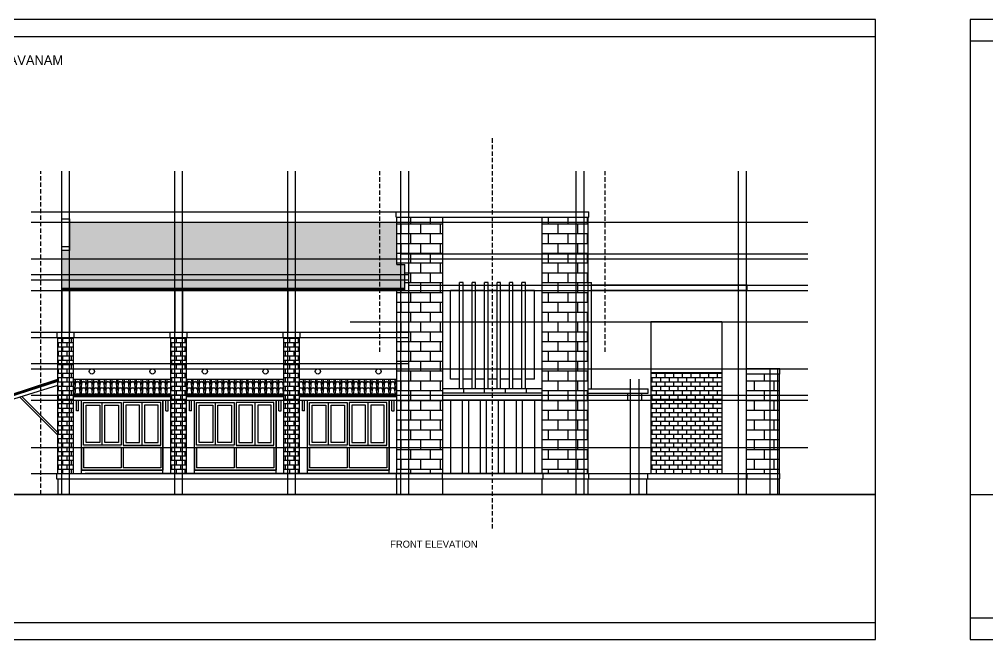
# Model space of a CAD drawing. Extents: x 12259 to 18078, y -1461 to 1911.
# Drawn here: x 13400 to 14510, y 1199 to 1911 of the extents above; entities that cross this region are included whole.
import ezdxf

# ---------------------------------------------------------------- set-up
doc = ezdxf.new("R2010")
doc.units = 0
doc.header["$LTSCALE"] = 20
doc.header["$MEASUREMENT"] = 0
doc.linetypes.add('HIDDEN', pattern=[0.375, 0.25, -0.125])
for name, color, linetype in [('border', 230, 'CONTINUOUS'), ('BORTEXT', 2, 'CONTINUOUS'), ('guide', 211, 'CONTINUOUS'), ('kalkaal', 7, 'CONTINUOUS'), ('Stone', 8, 'CONTINUOUS'), ('TILE', 22, 'CONTINUOUS'), ('wall', 13, 'CONTINUOUS'), ('window', 4, 'CONTINUOUS'), ('WOOD', 7, 'CONTINUOUS')]:
    doc.layers.add(name, color=color, linetype=linetype)
doc.layers.add('correct', color=230, linetype='CONTINUOUS', plot=False)
doc.styles.add('style4', font='boos1_1.ttf')

msp = doc.modelspace()

# ---------------------------------------------------------------- hatches: boundary and pattern name
at = {"layer": 'Stone', "lineweight": -2}
h = msp.add_hatch(dxfattribs=at)
h.set_pattern_fill('BRICK', color=8, scale=45, style=0)
h.paths.add_polyline_path([(13885.2, 1683.9), (13832.7, 1683.9), (13832.7, 1629.5), (13841.7, 1629.5), (13841.7, 1599.9), (13832.7, 1599.9), (13832.7, 1389.9), (13885.2, 1389.9)])
h = msp.add_hatch(dxfattribs=at)
h.set_pattern_fill('BRICK', color=8, scale=45, style=0)
h.paths.add_polyline_path([(13999.2, 1389.9), (14051.7, 1389.9), (14051.7, 1683.9), (13999.2, 1683.9)])
h = msp.add_hatch(dxfattribs=at)
h.set_pattern_fill('BRICK', color=8, scale=45, style=0)
h.paths.add_polyline_path([(14233.2, 1389.9), (14270.7, 1389.9), (14270.7, 1503.9), (14233.2, 1503.9)])
at = {"layer": 'TILE'}
h = msp.add_hatch(dxfattribs=at)
h.set_pattern_fill('SPANTILE', color=256, scale=7, style=0)
h.set_pattern_definition([(274.9697, (6.44, 7), (-6.999939149, 84.0000073606), [6.464304, -155.143247]), (180, (7, 0.56), (-7, -7), [0.56, -6.44]), (0, (0, 0), (7, 7), [1.96, -5.04]), (90, (1.96, 0), (-7, 7), [0.7, -6.3]), (270, (6.44, 0.7), (7, -7), [0.7, -6.3]), (0, (6.44, 0), (7, 7), [0.56, -6.44]), (0, (0, 0.56), (7, 7), [1.4, -5.6]), (85.0303, (1.4, 0.56), (6.999939149, 84.0000073606), [6.464304, -155.143247]), (52.6961, (1.4, 0.91), (-90.999901229, -119.000075192), [1.848056, -182.95725]), (18.4349, (2.52, 2.38), (14.00000304, 6.99998882), [1.770874, -20.365065]), (341.5651, (4.2, 2.94), (-14.00000304, 6.99998882), [1.770874, -20.365065]), (307.3039, (5.88, 2.38), (90.999901229, -119.000075192), [1.848056, -182.95725]), (20.2249, (2.87, 1.89), (-76.99998085, -28.000058349), [1.417395, -140.321804]), (339.7751, (4.2, 2.38), (76.99998085, -28.000058349), [1.417395, -140.321804]), (307.4054, (5.53, 1.89), (70.000069668, -90.999947255), [1.498063, -148.308475]), (52.5946, (1.96, 0.7), (-70.000069668, -90.999947255), [1.498063, -148.308475])])
h.paths.add_polyline_path([(13841.7, 1601.9), (13841.7, 1629.5), (13832.7, 1629.5), (13832.7, 1677.9), (13457.7, 1677.9), (13457.7, 1645.4), (13448.7, 1645.4), (13448.7, 1601.9)])
h = msp.add_hatch(dxfattribs=at)
h.set_pattern_fill('BRICK', color=256, scale=20, style=0)
h.paths.add_polyline_path([(13444.2, 1389.9), (13462.2, 1389.9), (13462.2, 1545.9), (13444.2, 1545.9)])
h = msp.add_hatch(dxfattribs=at)
h.set_pattern_fill('BRICK', color=256, scale=20, style=0)
h.paths.add_polyline_path([(13591.7, 1545.9), (13573.7, 1545.9), (13573.7, 1389.9), (13591.7, 1389.9)])
h = msp.add_hatch(dxfattribs=at)
h.set_pattern_fill('BRICK', color=256, scale=20, style=0)
h.paths.add_polyline_path([(13721.2, 1545.9), (13703.2, 1545.9), (13703.2, 1389.9), (13721.2, 1389.9)])
h = msp.add_hatch(dxfattribs=at)
h.set_pattern_fill('SPANTILE', color=256, scale=7, style=0)
h.set_pattern_definition([(274.9697, (4103.00197, 50.6944), (-6.999939149, 84.000007361), [6.464304, -155.143247]), (180, (4103.562, 44.2544), (-7, -7), [0.56, -6.44]), (0, (4096.562, 43.6944), (7, 7), [1.96, -5.04]), (90, (4098.522, 43.6944), (-7, 7), [0.7, -6.3]), (270, (4103.002, 44.3944), (7, -7), [0.7, -6.3]), (0, (4103.002, 43.6944), (7, 7), [0.56, -6.44]), (0, (4096.562, 44.2544), (7, 7), [1.4, -5.6]), (85.0303, (4097.96197, 44.2544), (6.999939149, 84.000007361), [6.464304, -155.143247]), (52.6961, (4097.96197, 44.6044), (-90.999901229, -119.000075192), [1.848056, -182.95725]), (18.4349, (4099.082, 46.0744), (14.00000304, 6.9999888), [1.770874, -20.365065]), (341.5651, (4100.762, 46.6344), (-14.00000304, 6.9999888), [1.770874, -20.365065]), (307.3039, (4102.44197, 46.0744), (90.999901229, -119.000075192), [1.848056, -182.95725]), (20.2249, (4099.43197, 45.5844), (-76.99998085, -28.000058349), [1.417395, -140.321804]), (339.7751, (4100.76197, 46.0744), (76.99998085, -28.000058349), [1.417395, -140.321804]), (307.4054, (4102.09197, 45.5844), (70.000069668, -90.999947255), [1.498063, -148.308475]), (52.5946, (4098.52197, 44.3944), (-70.000069668, -90.999947255), [1.498063, -148.308475])])
h.paths.add_polyline_path([(13573.7, 1478.9), (13573.7, 1497.9), (13462.2, 1497.9), (13462.2, 1478.9)])
h = msp.add_hatch(dxfattribs=at)
h.set_pattern_fill('SPANTILE', color=256, scale=7, style=0)
h.set_pattern_definition([(274.9697, (4112.00197, 50.6944), (-6.999939149, 84.000007361), [6.464304, -155.143247]), (180, (4112.562, 44.2544), (-7, -7), [0.56, -6.44]), (0, (4105.562, 43.6944), (7, 7), [1.96, -5.04]), (90, (4107.522, 43.6944), (-7, 7), [0.7, -6.3]), (270, (4112.002, 44.3944), (7, -7), [0.7, -6.3]), (0, (4112.002, 43.6944), (7, 7), [0.56, -6.44]), (0, (4105.562, 44.2544), (7, 7), [1.4, -5.6]), (85.0303, (4106.96197, 44.2544), (6.999939149, 84.000007361), [6.464304, -155.143247]), (52.6961, (4106.96197, 44.6044), (-90.999901229, -119.000075192), [1.848056, -182.95725]), (18.4349, (4108.082, 46.0744), (14.00000304, 6.9999888), [1.770874, -20.365065]), (341.5651, (4109.762, 46.6344), (-14.00000304, 6.9999888), [1.770874, -20.365065]), (307.3039, (4111.44197, 46.0744), (90.999901229, -119.000075192), [1.848056, -182.95725]), (20.2249, (4108.43197, 45.5844), (-76.99998085, -28.000058349), [1.417395, -140.321804]), (339.7751, (4109.76197, 46.0744), (76.99998085, -28.000058349), [1.417395, -140.321804]), (307.4054, (4111.09197, 45.5844), (70.000069668, -90.999947255), [1.498063, -148.308475]), (52.5946, (4107.52197, 44.3944), (-70.000069668, -90.999947255), [1.498063, -148.308475])])
h.paths.add_polyline_path([(13703.2, 1478.9), (13703.2, 1497.9), (13591.7, 1497.9), (13591.7, 1478.9)])
h = msp.add_hatch(dxfattribs=at)
h.set_pattern_fill('SPANTILE', color=256, scale=7, style=0)
h.set_pattern_definition([(274.9697, (4121.00197, 50.6944), (-6.999939149, 84.000007361), [6.464304, -155.143247]), (180, (4121.562, 44.2544), (-7, -7), [0.56, -6.44]), (0, (4114.562, 43.6944), (7, 7), [1.96, -5.04]), (90, (4116.522, 43.6944), (-7, 7), [0.7, -6.3]), (270, (4121.002, 44.3944), (7, -7), [0.7, -6.3]), (0, (4121.002, 43.6944), (7, 7), [0.56, -6.44]), (0, (4114.562, 44.2544), (7, 7), [1.4, -5.6]), (85.0303, (4115.96197, 44.2544), (6.999939149, 84.000007361), [6.464304, -155.143247]), (52.6961, (4115.96197, 44.6044), (-90.999901229, -119.000075192), [1.848056, -182.95725]), (18.4349, (4117.082, 46.0744), (14.00000304, 6.9999888), [1.770874, -20.365065]), (341.5651, (4118.762, 46.6344), (-14.00000304, 6.9999888), [1.770874, -20.365065]), (307.3039, (4120.44197, 46.0744), (90.999901229, -119.000075192), [1.848056, -182.95725]), (20.2249, (4117.43197, 45.5844), (-76.99998085, -28.000058349), [1.417395, -140.321804]), (339.7751, (4118.76197, 46.0744), (76.99998085, -28.000058349), [1.417395, -140.321804]), (307.4054, (4120.09197, 45.5844), (70.000069668, -90.999947255), [1.498063, -148.308475]), (52.5946, (4116.52197, 44.3944), (-70.000069668, -90.999947255), [1.498063, -148.308475])])
h.paths.add_polyline_path([(13832.7, 1479.9), (13832.7, 1497.9), (13721.2, 1497.9), (13721.2, 1479.9)])
h = msp.add_hatch(dxfattribs=at)
h.set_pattern_fill('BRICK', color=256, scale=20, style=0)
h.paths.add_polyline_path([(14205, 1505.9), (14123.5, 1505.9), (14123.5, 1389.9), (14205, 1389.9)])

# ---------------------------------------------------------------- linework, layer by layer
at = {"layer": 'border'}
for p, q in [((13300.8, 1891), (14381.2, 1891)), ((14489.6, 1885.8), (15598.9, 1885.8)), ((14489.6, 1224.3), (15598.9, 1224.3)), ((13300.8, 1219), (14381.2, 1219))]:
    msp.add_line(p, q, dxfattribs=at)
at = {"layer": 'correct', "color": 3}
for points in [[(14381.2, 1199.4), (14381.2, 1910.6), (13300.8, 1910.6), (13300.8, 1199.4)], [(15598.9, 1199.4), (15598.9, 1910.6), (14489.6, 1910.6), (14489.6, 1199.4)]]:
    msp.add_lwpolyline(points, close=True, dxfattribs=at)
at = {"layer": 'guide', "linetype": 'HIDDEN'}
for p, q in [((13942.2, 1326.7), (13942.2, 1775.1)), ((13424.7, 1365.9), (13424.7, 1736.7)), ((13813.2, 1529.5), (13813.2, 1736.7)), ((14071.2, 1529.5), (14071.2, 1736.7))]:
    msp.add_line(p, q, dxfattribs=at)
at = {"layer": 'guide'}
for p, q in [((13448.7, 1365.9), (13448.7, 1736.7)), ((13457.7, 1365.9), (13457.7, 1736.7)), ((13578.2, 1365.9), (13578.2, 1736.7)), ((13587.2, 1365.9), (13587.2, 1736.7)), ((13707.7, 1365.9), (13707.7, 1736.7)), ((13716.7, 1365.9), (13716.7, 1736.7)), ((13837.2, 1365.9), (13837.2, 1736.7)), ((13846.2, 1365.9), (13846.2, 1736.7)), ((14038.2, 1365.9), (14038.2, 1736.7)), ((14047.2, 1365.9), (14047.2, 1736.7)), ((14224.2, 1365.9), (14224.2, 1736.7)), ((14233.2, 1365.9), (14233.2, 1736.7)), ((14260.2, 1365.9), (14260.2, 1509.9)), ((14269.2, 1365.9), (14269.2, 1509.9)), ((14100.2, 1365.9), (14100.2, 1498.2)), ((14110.2, 1365.9), (14110.2, 1498.2)), ((14047.2, 1389.9), (13475.7, 1389.9)), ((14381.2, 1365.9), (13360.8, 1365.9))]:
    msp.add_line(p, q, dxfattribs=at)
at = {"layer": 'guide', "color": 3}
for p, q in [((13413.6, 1689.9), (13846.2, 1689.9)), ((13413.6, 1677.9), (13846.2, 1677.9)), ((13846.2, 1677.9), (14303.5, 1677.9)), ((13413.6, 1635.9), (13846.2, 1635.9)), ((13837.2, 1641.9), (13846.2, 1641.9)), ((13837.2, 1635.9), (14303.5, 1635.9)), ((13846.2, 1641.9), (14303.5, 1641.9)), ((13846.2, 1605.9), (14303.5, 1605.9)), ((13846.2, 1599.9), (14303.5, 1599.9)), ((13413.6, 1515.9), (13846.2, 1515.9)), ((13413.6, 1509.9), (13846.2, 1509.9))]:
    msp.add_line(p, q, dxfattribs=at)
at = {"layer": 'guide', "color": 1}
for p, q in [((13413.6, 1617.9), (13846.2, 1617.9)), ((13413.6, 1611.9), (13846.2, 1611.9)), ((13413.6, 1599.9), (13846.2, 1599.9)), ((13779.3, 1563.9), (14303.5, 1563.9)), ((13413.6, 1479.9), (14303.5, 1479.9)), ((13413.6, 1473.9), (14303.5, 1473.9))]:
    msp.add_line(p, q, dxfattribs=at)
at = {"layer": 'guide', "color": 5}
for p, q in [((13413.6, 1551.9), (13846.2, 1551.9)), ((13413.6, 1545.9), (13846.2, 1545.9)), ((13837.2, 1509.9), (14303.5, 1509.9)), ((13413.6, 1419.9), (14303.5, 1419.9))]:
    msp.add_line(p, q, dxfattribs=at)
at = {"layer": 'guide', "color": 13}
msp.add_line((13413.6, 1389.9), (14270, 1389.9), dxfattribs=at)
at = {"layer": 'kalkaal'}
for p, q in [((14097.2, 1473.9), (14097.2, 1481.9)), ((14113.2, 1473.9), (14113.2, 1481.9)), ((13999.2, 1473.9), (13885.2, 1473.9)), ((13908, 1389.9), (13908, 1473.9)), ((13915, 1389.9), (13915, 1473.9)), ((13928.4, 1389.9), (13928.4, 1473.9)), ((13935.4, 1389.9), (13935.4, 1473.9)), ((13949, 1389.9), (13949, 1473.9)), ((13956, 1389.9), (13956, 1473.9)), ((13969.6, 1389.9), (13969.6, 1473.9)), ((13976.6, 1389.9), (13976.6, 1473.9)), ((14097.2, 1473.9), (14113.2, 1473.9)), ((14100.2, 1389.9), (14100.2, 1473.9)), ((14110.2, 1389.9), (14110.2, 1473.9))]:
    msp.add_line(p, q, dxfattribs=at)
at = {"layer": 'TILE'}
for p, q in [((13841.7, 1601.9), (13448.7, 1601.9)), ((13841.7, 1600.9), (13448.7, 1600.9))]:
    msp.add_line(p, q, dxfattribs=at)
at = {"layer": 'TILE', "lineweight": -2}
for p, q in [((13386.1, 1478.8), (13444.2, 1498.1)), ((13386.4, 1477.9), (13444.2, 1497)), ((13573.7, 1478.9), (13462.2, 1478.9)), ((13703.2, 1478.9), (13591.7, 1478.9)), ((13832.7, 1479.9), (13721.2, 1479.9)), ((13832.7, 1478.9), (13721.2, 1478.9))]:
    msp.add_line(p, q, dxfattribs=at)
at = {"layer": 'wall'}
for p, q in [((13831.7, 1683.9), (13831.7, 1689.9)), ((13831.7, 1689.9), (14052.7, 1689.9)), ((14052.7, 1683.9), (14052.7, 1689.9)), ((13448.7, 1681.9), (13457.7, 1681.9)), ((13448.7, 1599.9), (13448.7, 1681.9)), ((13457.7, 1681.9), (13457.7, 1645.4)), ((13457.7, 1677.9), (13832.7, 1677.9)), ((13831.7, 1683.9), (14052.7, 1683.9)), ((13832.7, 1629.5), (13832.7, 1683.9)), ((13885.2, 1389.9), (13885.2, 1683.9)), ((13999.2, 1389.9), (13999.2, 1683.9)), ((14051.7, 1389.9), (14051.7, 1683.9)), ((13457.7, 1649.8), (13448.7, 1649.8)), ((13457.7, 1645.4), (13448.7, 1645.4)), ((13832.7, 1629.5), (13841.7, 1629.5)), ((13841.7, 1599.9), (13841.7, 1629.5)), ((13841.7, 1599.9), (13448.7, 1599.9)), ((13832.7, 1389.9), (13832.7, 1599.9)), ((13894.2, 1497.9), (13894.2, 1599.9)), ((13904.5, 1599.9), (13894.2, 1599.9)), ((13918.8, 1599.9), (13908.5, 1599.9)), ((13933.1, 1599.9), (13922.8, 1599.9)), ((13947.4, 1599.9), (13937.1, 1599.9)), ((13961.7, 1599.9), (13951.4, 1599.9)), ((13975.9, 1599.9), (13965.7, 1599.9)), ((13990.2, 1599.9), (13979.9, 1599.9)), ((13990.2, 1497.9), (13990.2, 1599.9)), ((14234, 1605.9), (14055.7, 1605.9)), ((14234, 1599.9), (14055.7, 1599.9)), ((14233.2, 1389.9), (14233.2, 1599.9)), ((14234, 1599.9), (14234, 1605.9)), ((14205, 1563.9), (14123.5, 1563.9)), ((14123.5, 1563.9), (14123.5, 1389.9)), ((14205, 1563.9), (14205, 1389.9)), ((13443.5, 1545.9), (13443.5, 1551.9)), ((13443.5, 1551.9), (13832.7, 1551.9)), ((13443.5, 1545.9), (13832.7, 1545.9)), ((13444.2, 1389.9), (13444.2, 1545.9)), ((13462.2, 1389.9), (13462.2, 1545.9)), ((13463, 1545.9), (13463, 1551.9)), ((13573, 1545.9), (13573, 1551.9)), ((13573.7, 1389.9), (13573.7, 1545.9)), ((13591.7, 1389.9), (13591.7, 1545.9)), ((13592.5, 1545.9), (13592.5, 1551.9)), ((13702.5, 1545.9), (13702.5, 1551.9)), ((13703.2, 1389.9), (13703.2, 1545.9)), ((13721.2, 1389.9), (13721.2, 1545.9)), ((13722, 1545.9), (13722, 1551.9)), ((14123.5, 1509.9), (14205, 1509.9)), ((14271.5, 1509.9), (14233.2, 1509.9)), ((14271.5, 1503.9), (14271.5, 1509.9)), ((13462.2, 1497.9), (13573.7, 1497.9)), ((13591.7, 1497.9), (13703.2, 1497.9)), ((13721.2, 1497.9), (13832.7, 1497.9)), ((13904.5, 1497.9), (13894.2, 1497.9)), ((13918.8, 1497.9), (13908.5, 1497.9)), ((13933.1, 1497.9), (13922.8, 1497.9)), ((13947.4, 1497.9), (13937.1, 1497.9)), ((13961.7, 1497.9), (13951.4, 1497.9)), ((13975.9, 1497.9), (13965.7, 1497.9)), ((13990.2, 1497.9), (13979.9, 1497.9)), ((14123.5, 1505.9), (14205, 1505.9)), ((14271.5, 1503.9), (14233.2, 1503.9)), ((14270.7, 1503.9), (14270.7, 1389.9)), ((13999.2, 1486.9), (13885.2, 1486.9)), ((13909.2, 1481.9), (13909.2, 1486.9)), ((13933.2, 1481.9), (13933.2, 1486.9)), ((13957.2, 1481.9), (13957.2, 1486.9)), ((13981.2, 1481.9), (13981.2, 1486.9)), ((14051.7, 1486.9), (14120.7, 1486.9)), ((14120.7, 1481.9), (14120.7, 1486.9)), ((13999.2, 1481.9), (13885.2, 1481.9)), ((14051.7, 1481.9), (14120.7, 1481.9)), ((14097.2, 1481.9), (14113.2, 1481.9)), ((13471.2, 1389.9), (13471.2, 1473.9)), ((13564.7, 1389.9), (13564.7, 1473.9)), ((13600.7, 1389.9), (13600.7, 1473.9)), ((13694.2, 1389.9), (13694.2, 1473.9)), ((13730.2, 1389.9), (13730.2, 1473.9)), ((13823.7, 1389.9), (13823.7, 1473.9)), ((13894.2, 1473.9), (13894.2, 1389.9)), ((13990.2, 1473.9), (13990.2, 1389.9)), ((13442.7, 1389.9), (13442.7, 1383.9)), ((13442.7, 1389.9), (14271.5, 1389.9)), ((13471.2, 1393.9), (13564.7, 1393.9)), ((13600.7, 1393.9), (13694.2, 1393.9)), ((13730.2, 1393.9), (13823.7, 1393.9)), ((13832, 1389.9), (13832, 1383.9)), ((13832, 1389.9), (13832, 1383.9)), ((13884.5, 1389.9), (13884.5, 1383.9)), ((13884.5, 1389.9), (13884.5, 1383.9)), ((13999.9, 1389.9), (13999.9, 1383.9)), ((13999.9, 1389.9), (13999.9, 1383.9)), ((14052.4, 1389.9), (14052.4, 1383.9)), ((14052.4, 1389.9), (14052.4, 1383.9)), ((14120, 1389.9), (14120, 1383.9)), ((14234, 1383.9), (14234, 1389.9)), ((14271.5, 1383.9), (14271.5, 1389.9)), ((13442.7, 1383.9), (14271.5, 1383.9)), ((13442.7, 1383.9), (13832, 1383.9)), ((13444.2, 1383.9), (13444.2, 1365.9)), ((13832.7, 1365.9), (13832.7, 1383.9)), ((13885.2, 1365.9), (13885.2, 1383.9)), ((13999.2, 1365.9), (13999.2, 1383.9)), ((14051.7, 1365.9), (14051.7, 1383.9)), ((14119.2, 1365.9), (14119.2, 1383.9)), ((14233.2, 1365.9), (14233.2, 1383.9)), ((14270.7, 1383.9), (14270.7, 1365.9)), ((13300.8, 1365.9), (14381.2, 1365.9)), ((14489.6, 1365.9), (14780.2, 1365.9))]:
    msp.add_line(p, q, dxfattribs=at)
at = {"layer": 'window'}
for p, q in [((13471.2, 1473.9), (13564.7, 1473.9)), ((13471.2, 1419.9), (13471.2, 1473.9)), ((13473.7, 1422.4), (13473.7, 1471.4)), ((13473.7, 1471.4), (13516.7, 1471.4)), ((13495.2, 1422.4), (13495.2, 1471.4)), ((13516.7, 1471.4), (13516.7, 1422.4)), ((13519.2, 1471.4), (13519.2, 1422.4)), ((13562.2, 1471.4), (13519.2, 1471.4)), ((13540.7, 1422.4), (13540.7, 1471.4)), ((13562.2, 1422.4), (13562.2, 1471.4)), ((13564.7, 1473.9), (13564.7, 1419.9)), ((13600.7, 1473.9), (13694.2, 1473.9)), ((13600.7, 1419.9), (13600.7, 1473.9)), ((13603.2, 1422.4), (13603.2, 1471.4)), ((13603.2, 1471.4), (13646.2, 1471.4)), ((13624.7, 1422.4), (13624.7, 1471.4)), ((13646.2, 1471.4), (13646.2, 1422.4)), ((13648.7, 1471.4), (13648.7, 1422.4)), ((13691.7, 1471.4), (13648.7, 1471.4)), ((13670.2, 1422.4), (13670.2, 1471.4)), ((13691.7, 1422.4), (13691.7, 1471.4)), ((13694.2, 1473.9), (13694.2, 1419.9)), ((13730.2, 1473.9), (13823.7, 1473.9)), ((13730.2, 1419.9), (13730.2, 1473.9)), ((13732.7, 1422.4), (13732.7, 1471.4)), ((13732.7, 1471.4), (13775.7, 1471.4)), ((13754.2, 1422.4), (13754.2, 1471.4)), ((13775.7, 1471.4), (13775.7, 1422.4)), ((13778.2, 1471.4), (13778.2, 1422.4)), ((13821.2, 1471.4), (13778.2, 1471.4)), ((13799.7, 1422.4), (13799.7, 1471.4)), ((13821.2, 1422.4), (13821.2, 1471.4)), ((13823.7, 1473.9), (13823.7, 1419.9)), ((13516.7, 1422.4), (13473.7, 1422.4)), ((13519.2, 1422.4), (13562.2, 1422.4)), ((13646.2, 1422.4), (13603.2, 1422.4)), ((13648.7, 1422.4), (13691.7, 1422.4)), ((13775.7, 1422.4), (13732.7, 1422.4)), ((13778.2, 1422.4), (13821.2, 1422.4)), ((13471.2, 1419.9), (13471.2, 1393.9)), ((13516.7, 1419.9), (13473.7, 1419.9)), ((13473.7, 1419.9), (13473.7, 1396.4)), ((13516.7, 1419.9), (13516.7, 1396.4)), ((13562.2, 1419.9), (13519.2, 1419.9)), ((13519.2, 1419.9), (13519.2, 1396.4)), ((13562.2, 1419.9), (13562.2, 1396.4)), ((13564.7, 1419.9), (13564.7, 1393.9)), ((13600.7, 1419.9), (13600.7, 1393.9)), ((13646.2, 1419.9), (13603.2, 1419.9)), ((13603.2, 1419.9), (13603.2, 1396.4)), ((13646.2, 1419.9), (13646.2, 1396.4)), ((13691.7, 1419.9), (13648.7, 1419.9)), ((13648.7, 1419.9), (13648.7, 1396.4)), ((13691.7, 1419.9), (13691.7, 1396.4)), ((13694.2, 1419.9), (13694.2, 1393.9)), ((13730.2, 1419.9), (13730.2, 1393.9)), ((13775.7, 1419.9), (13732.7, 1419.9)), ((13732.7, 1419.9), (13732.7, 1396.4)), ((13775.7, 1419.9), (13775.7, 1396.4)), ((13821.2, 1419.9), (13778.2, 1419.9)), ((13778.2, 1419.9), (13778.2, 1396.4)), ((13821.2, 1419.9), (13821.2, 1396.4)), ((13823.7, 1419.9), (13823.7, 1393.9)), ((13564.7, 1393.9), (13471.2, 1393.9)), ((13516.7, 1396.4), (13473.7, 1396.4)), ((13562.2, 1396.4), (13519.2, 1396.4)), ((13694.2, 1393.9), (13600.7, 1393.9)), ((13646.2, 1396.4), (13603.2, 1396.4)), ((13691.7, 1396.4), (13648.7, 1396.4)), ((13823.7, 1393.9), (13730.2, 1393.9)), ((13775.7, 1396.4), (13732.7, 1396.4)), ((13821.2, 1396.4), (13778.2, 1396.4))]:
    msp.add_line(p, q, dxfattribs=at)
for points in [[(13492.2, 1468.4), (13492.2, 1425.4), (13476.7, 1425.4), (13476.7, 1468.4)], [(13513.7, 1468.4), (13513.7, 1425.4), (13498.2, 1425.4), (13498.2, 1468.4)], [(13522.2, 1468.4), (13522.2, 1425.4), (13537.7, 1425.4), (13537.7, 1468.4)], [(13543.7, 1468.4), (13543.7, 1425.4), (13559.2, 1425.4), (13559.2, 1468.4)], [(13621.7, 1468.4), (13621.7, 1425.4), (13606.2, 1425.4), (13606.2, 1468.4)], [(13643.2, 1468.4), (13643.2, 1425.4), (13627.7, 1425.4), (13627.7, 1468.4)], [(13651.7, 1468.4), (13651.7, 1425.4), (13667.2, 1425.4), (13667.2, 1468.4)], [(13673.2, 1468.4), (13673.2, 1425.4), (13688.7, 1425.4), (13688.7, 1468.4)], [(13751.2, 1468.4), (13751.2, 1425.4), (13735.7, 1425.4), (13735.7, 1468.4)], [(13772.7, 1468.4), (13772.7, 1425.4), (13757.2, 1425.4), (13757.2, 1468.4)], [(13781.2, 1468.4), (13781.2, 1425.4), (13796.7, 1425.4), (13796.7, 1468.4)], [(13802.7, 1468.4), (13802.7, 1425.4), (13818.2, 1425.4), (13818.2, 1468.4)]]:
    msp.add_lwpolyline(points, close=True, dxfattribs=at)
at = {"layer": 'WOOD'}
for p, q in [((13904.5, 1486.9), (13904.5, 1608.9)), ((13908.5, 1608.9), (13904.5, 1608.9)), ((13908.5, 1486.9), (13908.5, 1608.9)), ((13918.8, 1486.9), (13918.8, 1608.9)), ((13922.8, 1608.9), (13918.8, 1608.9)), ((13922.8, 1486.9), (13922.8, 1608.9)), ((13933.1, 1486.9), (13933.1, 1608.9)), ((13937.1, 1608.9), (13933.1, 1608.9)), ((13937.1, 1486.9), (13937.1, 1608.9)), ((13947.4, 1486.9), (13947.4, 1608.9)), ((13951.4, 1608.9), (13947.4, 1608.9)), ((13951.4, 1486.9), (13951.4, 1608.9)), ((13961.7, 1486.9), (13961.7, 1608.9)), ((13965.7, 1608.9), (13961.7, 1608.9)), ((13965.7, 1486.9), (13965.7, 1608.9)), ((13975.9, 1486.9), (13975.9, 1608.9)), ((13979.9, 1608.9), (13975.9, 1608.9)), ((13979.9, 1486.9), (13979.9, 1608.9)), ((14051.7, 1608.9), (14055.7, 1608.9)), ((14055.7, 1486.9), (14055.7, 1608.9)), ((13448.7, 1599.9), (13448.7, 1551.9)), ((13457.7, 1599.9), (13457.7, 1551.9)), ((13578.2, 1599.9), (13578.2, 1551.9)), ((13587.2, 1599.9), (13587.2, 1551.9)), ((13707.7, 1599.9), (13707.7, 1551.9)), ((13716.7, 1551.9), (13716.7, 1599.9)), ((13387.5, 1477.6), (13444.2, 1495.9)), ((13388.7, 1473.9), (13444.2, 1491.3)), ((13444.2, 1434), (13400.6, 1477.6)), ((13444.2, 1436.9), (13402.8, 1478.3)), ((13573.7, 1477.9), (13462.2, 1477.9)), ((13703.2, 1477.9), (13591.7, 1477.9)), ((13832.7, 1477.9), (13721.2, 1477.9)), ((13462.2, 1473.9), (13573.7, 1473.9)), ((13465.5, 1461.9), (13465.5, 1473.9)), ((13468, 1461.9), (13468, 1473.9)), ((13568, 1461.9), (13568, 1473.9)), ((13570.5, 1461.9), (13570.5, 1473.9)), ((13591.7, 1473.9), (13703.2, 1473.9)), ((13595, 1461.9), (13595, 1473.9)), ((13597.5, 1461.9), (13597.5, 1473.9)), ((13697.5, 1461.9), (13697.5, 1473.9)), ((13700, 1461.9), (13700, 1473.9)), ((13721.2, 1473.9), (13832.7, 1473.9)), ((13724.5, 1461.9), (13724.5, 1473.9)), ((13727, 1461.9), (13727, 1473.9)), ((13827, 1461.9), (13827, 1473.9)), ((13829.5, 1461.9), (13829.5, 1473.9)), ((13468, 1461.9), (13465.5, 1461.9)), ((13568, 1461.9), (13570.5, 1461.9)), ((13597.5, 1461.9), (13595, 1461.9)), ((13697.5, 1461.9), (13700, 1461.9)), ((13727, 1461.9), (13724.5, 1461.9)), ((13827, 1461.9), (13829.5, 1461.9))]:
    msp.add_line(p, q, dxfattribs=at)
for centre in [(13483.2, 1506.9), (13552.7, 1506.9), (13612.7, 1506.9), (13682.2, 1506.9), (13742.2, 1506.9), (13811.7, 1506.9)]:
    msp.add_circle(centre, 3, dxfattribs=at)

# ---------------------------------------------------------------- texts
at = {"layer": 'BORTEXT', "style": 'style4'}
msp.add_text('KADAMBAVANAM', height=11.038, dxfattribs=at).set_placement((13325.6, 1858.3))
at = {"layer": 'BORTEXT', "color": 2, "style": 'style4'}
msp.add_text('FRONT ELEVATION', height=8.028, dxfattribs=at).set_placement((13825, 1304.9))

doc.saveas('drawing.dxf')
